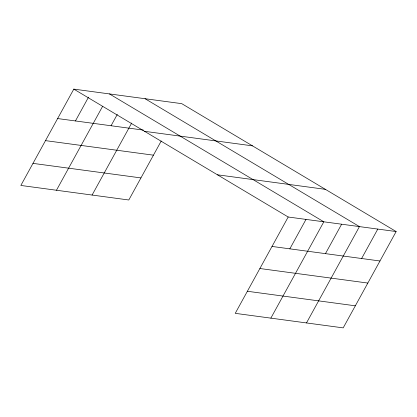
<?xml version="1.0" encoding="UTF-8"?>
<svg xmlns="http://www.w3.org/2000/svg" width="417" height="417" viewBox="0 0 417 417"><rect width="100%" height="100%" fill="white"/><g stroke="black" fill="none" stroke-linecap="round" stroke-linejoin="round"><path stroke-width="0.63" d="M396.15 231.55L288.199 217.007L235.24 313.339L343.191 327.882L396.15 231.55L181.76 103.661L73.809 89.118L20.85 185.45L128.801 199.993L161.223 141.019M75.441 120.951L88.508 97.177M56.472 190.251L102.587 106.371M111.063 125.752L117.286 114.43M92.1 195.047L131.678 123.057M289.831 248.84L306.01 219.405M270.862 318.14L323.821 221.808L109.436 93.914M325.453 253.64L341.632 224.205M306.485 322.94L359.449 226.603L145.059 98.714M361.617 258.509L377.797 229.074M57.629 118.553L143.432 130.109M144.558 131.319L252.509 145.861M45.489 140.628L153.44 155.171M217.45 174.801L325.401 189.344M32.985 163.375L140.936 177.918M272.02 246.442L379.97 260.985M259.88 268.517L367.83 283.06M247.375 291.264L355.326 305.807M73.809 89.118L288.199 217.007"/></g></svg>
